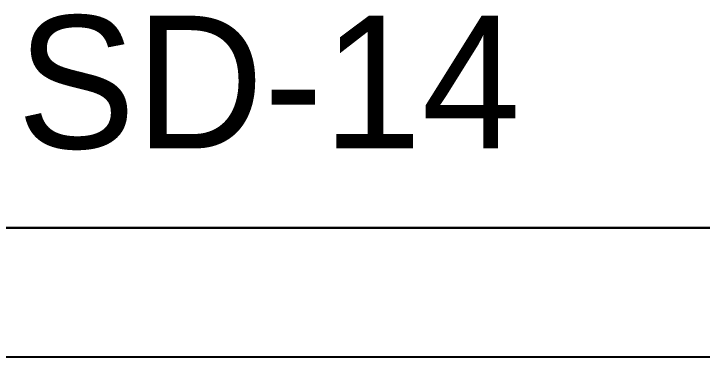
# Model space of a CAD drawing. Header units: metres. Extents: x 0.2 to 42.3, y 0.9 to 39.
# Drawn here: x 3.218 to 5.084, y 8.393 to 9.325 of the extents above; entities that cross this region are included whole.
import ezdxf

# ---------------------------------------------------------------- set-up
doc = ezdxf.new("R2010")
doc.units = ezdxf.units.M
doc.layers.add('BSA_BRANCH_LABEL', color=3, linetype='Continuous')
doc.layers.add('BSA_MATERIAL_SECTION', color=7, linetype='Continuous')

msp = doc.modelspace()

# ---------------------------------------------------------------- linework, layer by layer
at = {"layer": 'BSA_MATERIAL_SECTION'}
for p, q in [((5.8178, 8.7447), (2.7258, 8.7447)), ((2.7258, 8.7439), (5.8178, 8.7439)), ((2.7258, 8.3939), (5.8178, 8.3939)), ((5.8178, 8.3931), (2.7258, 8.3931))]:
    msp.add_line(p, q, dxfattribs=at)

# ---------------------------------------------------------------- texts
at = {"layer": 'BSA_BRANCH_LABEL'}
msp.add_text('SD-14', height=0.36, dxfattribs=at).set_placement((3.2269, 8.9598))

doc.saveas('drawing.dxf')
